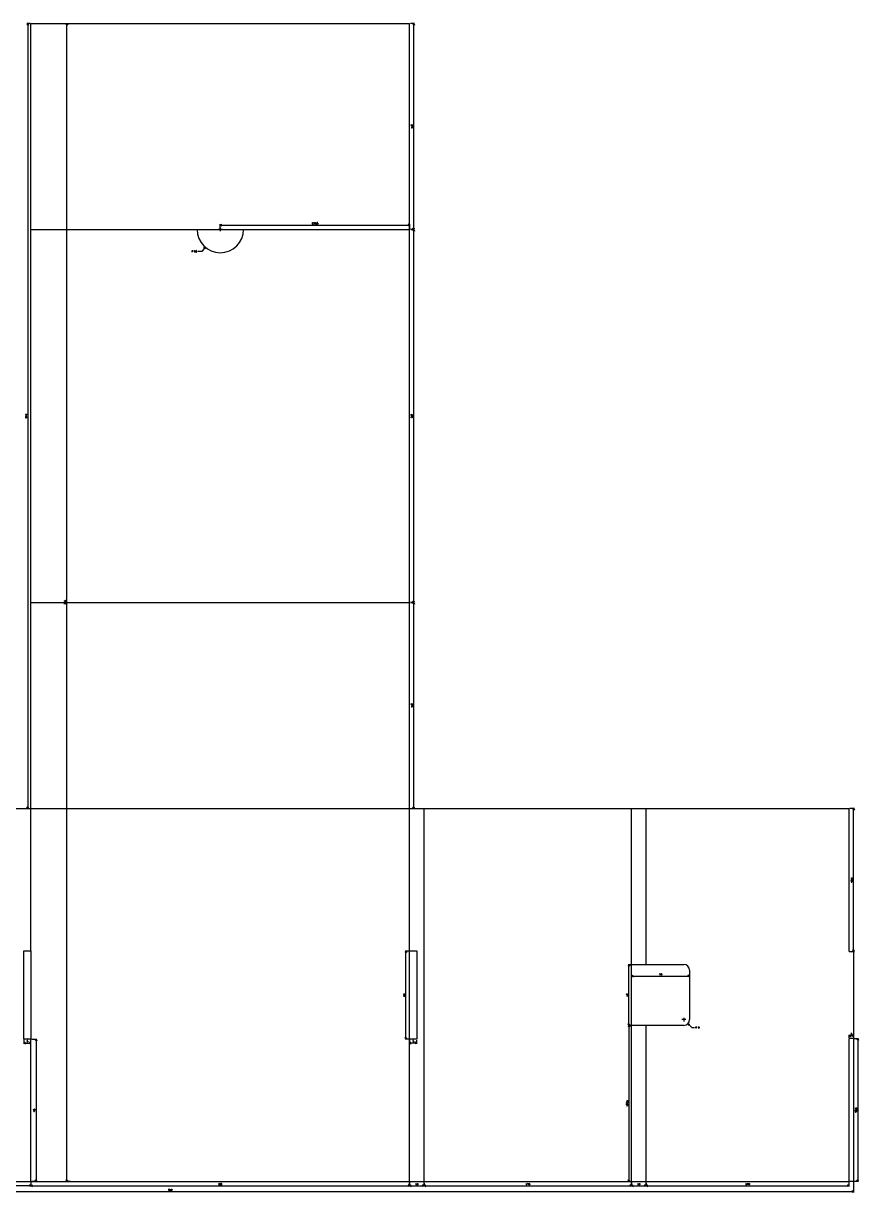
# Model space of a CAD drawing. Header units: millimetres. Extents: x 20 to 972, y -318 to 498.
# Drawn here: x 397 to 972, y -308 to 498 of the extents above; entities that cross this region are included whole.
import ezdxf

# ---------------------------------------------------------------- set-up
doc = ezdxf.new("R2010")
doc.units = ezdxf.units.MM
for name, color, linetype, true_color in [('User.1', 30, 'CONTINUOUS', 0xff9900), ('User.2', 6, 'CONTINUOUS', 0xff00ff), ('User.3', 254, 'CONTINUOUS', 0xb4dbd2)]:
    doc.layers.add(name, color=color, linetype=linetype, true_color=true_color)

msp = doc.modelspace()

# ---------------------------------------------------------------- linework, layer by layer
at = {"layer": 'User.1', "linetype": 'CONTINUOUS'}
for p, q in [((402, 498), (663, 498)), ((402, 356), (402, 498)), ((663, 356), (663, 498)), ((402, 99), (402, 356)), ((663, 99), (663, 356)), ((402, -43), (402, 99)), ((663, -43), (663, 99)), ((357, -43), (402, -43)), ((663, -43), (673, -43)), ((673, -43), (816, -43)), ((816, -43), (826, -43)), ((826, -43), (966, -43)), ((966, -141.5), (966, -43)), ((397, -141), (402, -141)), ((397, -202), (397, -141)), ((402, -141), (402, -202)), ((663, -141), (668, -141)), ((663, -202), (663, -141)), ((668, -141), (668, -202)), ((966, -141.5), (969, -141.5)), ((969, -141.5), (969, -201.5)), ((816, -150.5), (852, -150.5)), ((816, -192.5), (816, -150.5)), ((856, -154.5), (856, -188.5)), ((852, -192.5), (816, -192.5)), ((402, -202), (397, -202)), ((668, -202), (663, -202)), ((966, -300), (966, -201.5)), ((969, -201.5), (966, -201.5)), ((357, -300), (402, -300)), ((402, -300), (663, -300)), ((663, -300), (673, -300)), ((673, -300), (816, -300)), ((816, -300), (826, -300)), ((826, -300), (966, -300))]:
    msp.add_line(p, q, dxfattribs=at)
at = {"layer": 'User.1'}
for centre, radius, start, end in [((532.5, 356), 16, -180, 0), ((852, -154.5), 4, 0, 90), ((852, -188.5), 4, -90, 0)]:
    msp.add_arc(centre, radius, start, end, dxfattribs=at)
at = {"layer": 'User.2', "linetype": 'CONTINUOUS'}
for p, q in [((402, 356), (663, 356)), ((402, 99), (663, 99)), ((402, -43), (663, -43)), ((402, -141), (402, -43)), ((663, -141), (663, -43)), ((673, -300), (673, -43)), ((816, -300), (816, -43)), ((826, -150.5), (826, -43)), ((826, -300), (826, -192.5)), ((402, -300), (402, -202)), ((663, -300), (663, -202))]:
    msp.add_line(p, q, dxfattribs=at)
at = {"layer": 'User.3', "linetype": 'CONTINUOUS'}
for p, q in [((399.8, 498), (399.213579, 496.873496)), ((401.5, 498), (399.21358, 498)), ((399.8, 498), (399.8, -43)), ((399.8, 498), (400.386421, 496.873496)), ((426.8, 498), (426.213579, 496.873496)), ((426.21358, 498), (428.3, 498)), ((426.8, -300), (426.8, 498)), ((426.8, 498), (427.386421, 496.873496)), ((666.38642, 498), (663.5, 498)), ((665.8, 498), (665.213579, 496.873496)), ((665.8, 356), (665.8, 498)), ((665.8, 498), (666.386421, 496.873496)), ((664.104819, 428.047619), (664.152438, 428.142857)), ((664.104819, 427.809524), (664.104819, 428.047619)), ((664.152438, 427.714286), (664.104819, 427.809524)), ((664.152438, 428.142857), (664.200057, 428.190476)), ((664.200057, 427.666667), (664.152438, 427.714286)), ((664.200057, 428.190476), (664.295295, 428.238095)), ((664.295295, 428.238095), (664.390533, 428.238095)), ((664.390533, 428.238095), (664.53339, 428.190476)), ((664.438152, 427.190476), (665.104819, 427.190476)), ((664.53339, 428.190476), (665.104819, 427.619048)), ((664.771485, 426.714286), (664.771485, 427.333333)), ((665.104819, 427.619048), (665.104819, 428.238095)), ((664.0572, 426.952381), (664.771485, 426.714286)), ((665.104819, 426.047619), (664.104819, 426.047619)), ((664.104819, 426.047619), (664.247676, 425.952381)), ((664.247676, 425.952381), (664.342914, 425.857143)), ((664.342914, 425.857143), (664.390533, 425.761905)), ((665.104819, 426.333333), (665.104819, 425.761905)), ((533.77, 356), (531.23, 356)), ((532.5, 359), (533.626504, 359.586421)), ((532.5, 356.5), (532.5, 359.58642)), ((532.5, 359), (663, 359)), ((532.5, 359), (533.626504, 358.413579)), ((532.5, 357.27), (532.5, 354.73)), ((595.892857, 360.457085), (595.797619, 360.409466)), ((596.369047, 359.69518), (595.797619, 359.69518)), ((595.988095, 360.552323), (595.892857, 360.457085)), ((596.083333, 360.69518), (595.988095, 360.552323)), ((596.083333, 359.69518), (596.083333, 360.69518)), ((596.702381, 360.69518), (597.321428, 360.69518)), ((596.75, 359.7428), (596.702381, 359.790419)), ((596.845238, 359.69518), (596.75, 359.7428)), ((597.130952, 359.69518), (596.845238, 359.69518)), ((597.321428, 360.69518), (596.988095, 360.314228)), ((596.988095, 360.314228), (597.130952, 360.314228)), ((597.130952, 360.314228), (597.22619, 360.266609)), ((597.22619, 359.7428), (597.130952, 359.69518)), ((597.22619, 360.266609), (597.273809, 360.21899)), ((597.273809, 359.790419), (597.22619, 359.7428)), ((597.273809, 360.21899), (597.321428, 360.123752)), ((597.321428, 359.885657), (597.273809, 359.790419)), ((597.321428, 360.123752), (597.321428, 359.885657)), ((597.702381, 360.314228), (597.75, 360.504704)), ((597.702381, 360.076133), (597.702381, 360.314228)), ((597.75, 359.885657), (597.702381, 360.076133)), ((597.75, 360.504704), (597.797619, 360.599942)), ((597.797619, 359.790419), (597.75, 359.885657)), ((597.797619, 360.599942), (597.845238, 360.647561)), ((597.845238, 359.7428), (597.797619, 359.790419)), ((597.845238, 360.647561), (597.940476, 360.69518)), ((597.940476, 359.69518), (597.845238, 359.7428)), ((597.940476, 360.69518), (598.035714, 360.69518)), ((598.035714, 359.69518), (597.940476, 359.69518)), ((598.035714, 360.69518), (598.130952, 360.647561)), ((598.130952, 359.7428), (598.035714, 359.69518)), ((598.130952, 360.647561), (598.178571, 360.599942)), ((598.178571, 359.790419), (598.130952, 359.7428)), ((598.178571, 360.599942), (598.22619, 360.504704)), ((598.22619, 359.885657), (598.178571, 359.790419)), ((598.22619, 360.504704), (598.273809, 360.314228)), ((598.273809, 360.076133), (598.22619, 359.885657)), ((598.273809, 360.314228), (598.273809, 360.076133)), ((598.702381, 359.599942), (598.654762, 359.552323)), ((598.75, 359.69518), (598.702381, 359.599942)), ((598.75, 359.7428), (598.75, 359.69518)), ((599.178571, 360.69518), (599.130952, 360.21899)), ((599.130952, 360.21899), (599.178571, 360.266609)), ((599.178571, 359.7428), (599.130952, 359.790419)), ((599.654761, 360.69518), (599.178571, 360.69518)), ((599.178571, 360.266609), (599.273809, 360.314228)), ((599.273809, 359.69518), (599.178571, 359.7428)), ((599.273809, 360.314228), (599.511904, 360.314228)), ((599.511904, 359.69518), (599.273809, 359.69518)), ((599.511904, 360.314228), (599.607142, 360.266609)), ((599.607142, 359.7428), (599.511904, 359.69518)), ((599.607142, 360.266609), (599.654761, 360.21899)), ((599.654761, 359.790419), (599.607142, 359.7428)), ((599.654761, 360.21899), (599.70238, 360.123752)), ((599.70238, 359.885657), (599.654761, 359.790419)), ((599.70238, 360.123752), (599.70238, 359.885657)), ((663, 359), (661.873496, 359.586421)), ((663, 359), (661.873496, 358.413579)), ((663, 359.58642), (663, 356.5)), ((666.38642, 356), (663.5, 356)), ((664.1, 356), (666.38642, 356)), ((665.8, 356), (665.213579, 357.126504)), ((665.8, 356), (665.213579, 354.873496)), ((665.8, 356), (666.386421, 357.126504)), ((665.8, 99), (665.8, 356)), ((665.8, 356), (666.386421, 354.873496)), ((513.004762, 340.449479), (513.004762, 341.449479)), ((513.004762, 341.449479), (513.385714, 341.449479)), ((513.385714, 340.92567), (513.004762, 340.92567)), ((513.57619, 340.449479), (513.242857, 340.92567)), ((513.385714, 341.449479), (513.480952, 341.40186)), ((513.480952, 340.973289), (513.385714, 340.92567)), ((513.480952, 341.40186), (513.528571, 341.354241)), ((513.528571, 341.020908), (513.480952, 340.973289)), ((513.528571, 341.354241), (513.57619, 341.259003)), ((513.57619, 341.116146), (513.528571, 341.020908)), ((513.57619, 341.259003), (513.57619, 341.116146)), ((514.814286, 341.211384), (514.719048, 341.163765)), ((515.290476, 340.449479), (514.719048, 340.449479)), ((514.909524, 341.306622), (514.814286, 341.211384)), ((515.004762, 341.449479), (514.909524, 341.306622)), ((515.004762, 340.449479), (515.004762, 341.449479)), ((515.719048, 341.211384), (515.671429, 341.020908)), ((515.671429, 341.020908), (515.671429, 340.639956)), ((515.719048, 340.973289), (515.671429, 340.878051)), ((515.671429, 340.639956), (515.719048, 340.544718)), ((515.814286, 341.354241), (515.719048, 341.211384)), ((515.766667, 341.020908), (515.719048, 340.973289)), ((515.719048, 340.544718), (515.766667, 340.497099)), ((515.861905, 341.068527), (515.766667, 341.020908)), ((515.766667, 340.497099), (515.861905, 340.449479)), ((515.861905, 341.40186), (515.814286, 341.354241)), ((515.957143, 341.449479), (515.861905, 341.40186)), ((516.052381, 341.068527), (515.861905, 341.068527)), ((515.861905, 340.449479), (516.052381, 340.449479)), ((516.147619, 341.449479), (515.957143, 341.449479)), ((516.147619, 341.020908), (516.052381, 341.068527)), ((516.052381, 340.449479), (516.147619, 340.497099)), ((516.195238, 340.973289), (516.147619, 341.020908)), ((516.147619, 340.497099), (516.195238, 340.544718)), ((516.242857, 340.878051), (516.195238, 340.973289)), ((516.195238, 340.544718), (516.242857, 340.639956)), ((516.242857, 340.639956), (516.242857, 340.878051)), ((519.67391, 340.904299), (517.058334, 340.904299)), ((522.140864, 343.807787), (519.67391, 340.904299)), ((522.140864, 343.807787), (520.964565, 343.329016)), ((522.140864, 343.807787), (521.858353, 342.569608)), ((398.0572, 227.452381), (398.771485, 227.214286)), ((399.104819, 228.452381), (398.104819, 228.452381)), ((398.104819, 228.452381), (398.247676, 228.357143)), ((398.104819, 226.785714), (398.104819, 226.309524)), ((398.104819, 226.309524), (398.581009, 226.261905)), ((398.247676, 228.357143), (398.342914, 228.261905)), ((398.342914, 228.261905), (398.390533, 228.166667)), ((398.438152, 227.690476), (399.104819, 227.690476)), ((398.485771, 226.642857), (398.53339, 226.738095)), ((398.485771, 226.404762), (398.485771, 226.642857)), ((398.53339, 226.309524), (398.485771, 226.404762)), ((398.53339, 226.738095), (398.581009, 226.785714)), ((398.581009, 226.261905), (398.53339, 226.309524)), ((398.581009, 226.785714), (398.676247, 226.833333)), ((398.676247, 226.833333), (398.914342, 226.833333)), ((398.771485, 227.214286), (398.771485, 227.833333)), ((398.914342, 226.833333), (399.00958, 226.785714)), ((399.00958, 226.785714), (399.0572, 226.738095)), ((399.0572, 226.309524), (399.00958, 226.261905)), ((399.0572, 226.738095), (399.104819, 226.642857)), ((399.104819, 226.404762), (399.0572, 226.309524)), ((399.104819, 228.738095), (399.104819, 228.166667)), ((399.104819, 226.642857), (399.104819, 226.404762)), ((664.104819, 228.119048), (664.104819, 228.785714)), ((664.104819, 228.785714), (665.104819, 228.357143)), ((664.104819, 227.738095), (664.104819, 227.261905)), ((664.104819, 227.261905), (664.581009, 227.214286)), ((664.104819, 226.642857), (664.152438, 226.738095)), ((664.104819, 226.404762), (664.104819, 226.642857)), ((664.152438, 226.309524), (664.104819, 226.404762)), ((664.152438, 226.738095), (664.200057, 226.785714)), ((664.200057, 226.261905), (664.152438, 226.309524)), ((664.200057, 226.785714), (664.295295, 226.833333)), ((664.295295, 226.833333), (664.390533, 226.833333)), ((664.390533, 226.833333), (664.53339, 226.785714)), ((664.485771, 227.595238), (664.53339, 227.690476)), ((664.485771, 227.357143), (664.485771, 227.595238)), ((664.53339, 227.261905), (664.485771, 227.357143)), ((664.53339, 227.690476), (664.581009, 227.738095)), ((664.581009, 227.214286), (664.53339, 227.261905)), ((664.53339, 226.785714), (665.104819, 226.214286)), ((664.581009, 227.738095), (664.676247, 227.785714)), ((664.676247, 227.785714), (664.914342, 227.785714)), ((664.914342, 227.785714), (665.00958, 227.738095)), ((665.00958, 227.738095), (665.0572, 227.690476)), ((665.0572, 227.261905), (665.00958, 227.214286)), ((665.0572, 227.690476), (665.104819, 227.595238)), ((665.104819, 227.357143), (665.0572, 227.261905)), ((665.104819, 227.595238), (665.104819, 227.357143)), ((665.104819, 226.214286), (665.104819, 226.833333)), ((425.104819, 100.047619), (425.152438, 100.142857)), ((425.104819, 99.857143), (425.104819, 100.047619)), ((425.152438, 99.761905), (425.104819, 99.857143)), ((425.152438, 99.190476), (425.104819, 99.095238)), ((425.104819, 99.095238), (425.104819, 98.904762)), ((425.104819, 98.904762), (425.152438, 98.809524)), ((425.104819, 97.714286), (425.104819, 98.380952)), ((425.104819, 98.380952), (426.104819, 97.952381)), ((425.152438, 100.142857), (425.200057, 100.190476)), ((425.200057, 99.714286), (425.152438, 99.761905)), ((425.200057, 99.238095), (425.152438, 99.190476)), ((425.152438, 98.809524), (425.200057, 98.761905)), ((425.200057, 100.190476), (425.295295, 100.238095)), ((425.295295, 99.666667), (425.200057, 99.714286)), ((425.295295, 99.285714), (425.200057, 99.238095)), ((425.200057, 98.761905), (425.295295, 98.714286)), ((425.295295, 100.238095), (425.342914, 100.238095)), ((425.342914, 99.666667), (425.295295, 99.666667)), ((425.676247, 99.285714), (425.295295, 99.285714)), ((425.295295, 98.714286), (425.53339, 98.714286)), ((425.342914, 100.238095), (425.438152, 100.190476)), ((425.438152, 99.714286), (425.342914, 99.666667)), ((425.438152, 100.190476), (425.485771, 100.142857)), ((425.485771, 99.761905), (425.438152, 99.714286)), ((425.485771, 100.142857), (425.53339, 100.047619)), ((425.53339, 99.857143), (425.485771, 99.761905)), ((425.581009, 100.142857), (425.53339, 100.047619)), ((425.53339, 100.047619), (425.53339, 99.857143)), ((425.53339, 99.857143), (425.581009, 99.761905)), ((425.628628, 99.238095), (425.53339, 99.285714)), ((425.53339, 98.714286), (425.628628, 98.761905)), ((425.628628, 100.190476), (425.581009, 100.142857)), ((425.581009, 99.761905), (425.628628, 99.714286)), ((425.723866, 100.238095), (425.628628, 100.190476)), ((425.628628, 99.714286), (425.723866, 99.666667)), ((425.676247, 99.190476), (425.628628, 99.238095)), ((425.628628, 98.761905), (425.676247, 98.809524)), ((425.866723, 99.238095), (425.676247, 99.285714)), ((425.723866, 99.095238), (425.676247, 99.190476)), ((425.676247, 98.809524), (425.723866, 98.904762)), ((425.914342, 100.238095), (425.723866, 100.238095)), ((425.723866, 99.666667), (425.914342, 99.666667)), ((425.723866, 98.904762), (425.723866, 99.095238)), ((426.00958, 99.142857), (425.866723, 99.238095)), ((426.00958, 100.190476), (425.914342, 100.238095)), ((425.914342, 99.666667), (426.00958, 99.714286)), ((426.0572, 100.142857), (426.00958, 100.190476)), ((426.00958, 99.714286), (426.0572, 99.761905)), ((426.0572, 99.095238), (426.00958, 99.142857)), ((426.104819, 100.047619), (426.0572, 100.142857)), ((426.0572, 99.761905), (426.104819, 99.857143)), ((426.104819, 99), (426.0572, 99.095238)), ((426.104819, 99.857143), (426.104819, 100.047619)), ((426.104819, 98.809524), (426.104819, 99)), ((663.6, 99), (666.38642, 99)), ((666.38642, 99), (663.6, 99)), ((665.8, 99), (665.213579, 100.126504)), ((665.8, 99), (665.213579, 97.873496)), ((665.8, 99), (666.386421, 100.126504)), ((665.8, -43), (665.8, 99)), ((665.8, 99), (666.386421, 97.873496)), ((664.0572, 27.952381), (664.771485, 27.714286)), ((664.104819, 29.047619), (664.152438, 29.142857)), ((664.104819, 28.809524), (664.104819, 29.047619)), ((664.152438, 28.714286), (664.104819, 28.809524)), ((665.104819, 27.047619), (664.104819, 27.047619)), ((664.104819, 27.047619), (664.247676, 26.952381)), ((664.152438, 29.142857), (664.200057, 29.190476)), ((664.200057, 28.666667), (664.152438, 28.714286)), ((664.200057, 29.190476), (664.295295, 29.238095)), ((664.247676, 26.952381), (664.342914, 26.857143)), ((664.295295, 29.238095), (664.390533, 29.238095)), ((664.342914, 26.857143), (664.390533, 26.761905)), ((664.390533, 29.238095), (664.53339, 29.190476)), ((664.438152, 28.190476), (665.104819, 28.190476)), ((664.53339, 29.190476), (665.104819, 28.619048)), ((664.771485, 27.714286), (664.771485, 28.333333)), ((665.104819, 28.619048), (665.104819, 29.238095)), ((665.104819, 27.333333), (665.104819, 26.761905)), ((399.8, -43), (399.213579, -41.873496)), ((399.21358, -43), (401.3, -43)), ((399.8, -43), (400.386421, -41.873496)), ((663.5, -43), (666.38642, -43)), ((665.8, -43), (665.213579, -41.873496)), ((665.8, -43), (666.386421, -41.873496)), ((969.58642, -43), (966.4, -43)), ((969, -43), (968.413579, -44.126504)), ((969, -141.5), (969, -43)), ((969, -43), (969.586421, -44.126504)), ((967.304819, -90.821428), (967.304819, -91.297618)), ((967.304819, -91.297618), (967.781009, -91.345237)), ((967.304819, -92.392856), (967.352438, -92.297618)), ((967.304819, -92.583332), (967.304819, -92.392856)), ((967.352438, -92.67857), (967.304819, -92.583332)), ((967.352438, -93.249999), (967.304819, -93.345237)), ((967.304819, -93.345237), (967.304819, -93.535713)), ((967.304819, -93.535713), (967.352438, -93.630951)), ((967.352438, -92.297618), (967.400057, -92.249999)), ((967.400057, -92.726189), (967.352438, -92.67857)), ((967.400057, -93.20238), (967.352438, -93.249999)), ((967.352438, -93.630951), (967.400057, -93.67857)), ((967.400057, -92.249999), (967.495295, -92.20238)), ((967.495295, -92.773808), (967.400057, -92.726189)), ((967.495295, -93.154761), (967.400057, -93.20238)), ((967.400057, -93.67857), (967.495295, -93.726189)), ((967.495295, -92.20238), (967.542914, -92.20238)), ((967.542914, -92.773808), (967.495295, -92.773808)), ((967.876247, -93.154761), (967.495295, -93.154761)), ((967.495295, -93.726189), (967.73339, -93.726189)), ((967.542914, -92.20238), (967.638152, -92.249999)), ((967.638152, -92.726189), (967.542914, -92.773808)), ((967.638152, -92.249999), (967.685771, -92.297618)), ((967.685771, -92.67857), (967.638152, -92.726189)), ((967.685771, -90.964285), (967.73339, -90.869047)), ((967.685771, -91.20238), (967.685771, -90.964285)), ((967.73339, -91.297618), (967.685771, -91.20238)), ((967.685771, -92.297618), (967.73339, -92.392856)), ((967.73339, -92.583332), (967.685771, -92.67857)), ((967.73339, -90.869047), (967.781009, -90.821428)), ((967.781009, -91.345237), (967.73339, -91.297618)), ((967.781009, -92.297618), (967.73339, -92.392856)), ((967.73339, -92.392856), (967.73339, -92.583332)), ((967.73339, -92.583332), (967.781009, -92.67857)), ((967.828628, -93.20238), (967.73339, -93.154761)), ((967.73339, -93.726189), (967.828628, -93.67857)), ((967.781009, -90.821428), (967.876247, -90.773809)), ((967.828628, -92.249999), (967.781009, -92.297618)), ((967.781009, -92.67857), (967.828628, -92.726189)), ((967.923866, -92.20238), (967.828628, -92.249999)), ((967.828628, -92.726189), (967.923866, -92.773808)), ((967.876247, -93.249999), (967.828628, -93.20238)), ((967.828628, -93.67857), (967.876247, -93.630951)), ((967.876247, -90.773809), (968.114342, -90.773809)), ((968.066723, -93.20238), (967.876247, -93.154761)), ((967.923866, -93.345237), (967.876247, -93.249999)), ((967.876247, -93.630951), (967.923866, -93.535713)), ((968.114342, -92.20238), (967.923866, -92.20238)), ((967.923866, -92.773808), (968.114342, -92.773808)), ((967.923866, -93.535713), (967.923866, -93.345237)), ((968.20958, -93.297618), (968.066723, -93.20238)), ((968.114342, -90.773809), (968.20958, -90.821428)), ((968.20958, -92.249999), (968.114342, -92.20238)), ((968.114342, -92.773808), (968.20958, -92.726189)), ((968.20958, -90.821428), (968.2572, -90.869047)), ((968.2572, -91.297618), (968.20958, -91.345237)), ((968.2572, -92.297618), (968.20958, -92.249999)), ((968.20958, -92.726189), (968.2572, -92.67857)), ((968.2572, -93.345237), (968.20958, -93.297618)), ((968.2572, -90.869047), (968.304819, -90.964285)), ((968.304819, -91.20238), (968.2572, -91.297618)), ((968.2572, -91.726189), (968.304819, -91.726189)), ((968.304819, -92.392856), (968.2572, -92.297618)), ((968.2572, -92.67857), (968.304819, -92.583332)), ((968.304819, -93.440475), (968.2572, -93.345237)), ((968.304819, -90.964285), (968.304819, -91.20238)), ((968.304819, -91.726189), (968.400057, -91.773808)), ((968.304819, -92.583332), (968.304819, -92.392856)), ((968.304819, -93.630951), (968.304819, -93.440475)), ((968.400057, -91.773808), (968.447676, -91.821427)), ((660.4, -141), (659.813579, -142.126504)), ((659.81358, -141), (662.5, -141)), ((660.4, -202), (660.4, -141)), ((660.4, -141), (660.986421, -142.126504)), ((966.5, -141.5), (969.58642, -141.5)), ((969, -141.5), (968.413579, -140.373496)), ((969, -141.5), (969.586421, -140.373496)), ((814.2, -150.5), (813.613579, -151.626504)), ((813.61358, -150.5), (815.4, -150.5)), ((814.2, -192.5), (814.2, -150.5)), ((814.2, -150.5), (814.786421, -151.626504)), ((816, -158.5), (817.126504, -157.913579)), ((816, -159.2), (816, -157.91358)), ((816, -158.5), (856, -158.5)), ((816, -158.5), (817.126504, -159.086421)), ((835.47619, -156.7572), (835.238095, -157.471485)), ((835.238095, -157.471485), (835.857142, -157.471485)), ((835.714285, -157.138152), (835.714285, -157.804819)), ((836.190476, -157.185771), (836.238095, -156.995295)), ((836.190476, -157.423866), (836.190476, -157.185771)), ((836.238095, -157.614342), (836.190476, -157.423866)), ((836.238095, -156.995295), (836.285714, -156.900057)), ((836.285714, -157.70958), (836.238095, -157.614342)), ((836.285714, -156.900057), (836.333333, -156.852438)), ((836.333333, -157.7572), (836.285714, -157.70958)), ((836.333333, -156.852438), (836.428571, -156.804819)), ((836.428571, -157.804819), (836.333333, -157.7572)), ((836.428571, -156.804819), (836.523809, -156.804819)), ((836.523809, -157.804819), (836.428571, -157.804819)), ((836.523809, -156.804819), (836.619047, -156.852438)), ((836.619047, -157.7572), (836.523809, -157.804819)), ((836.619047, -156.852438), (836.666666, -156.900057)), ((836.666666, -157.70958), (836.619047, -157.7572)), ((836.666666, -156.900057), (836.714285, -156.995295)), ((836.714285, -157.614342), (836.666666, -157.70958)), ((836.714285, -156.995295), (836.761904, -157.185771)), ((836.761904, -157.423866), (836.714285, -157.614342)), ((836.761904, -157.185771), (836.761904, -157.423866)), ((856, -158.5), (854.873496, -157.913579)), ((856, -158.5), (854.873496, -159.086421)), ((856, -157.91358), (856, -159.1)), ((659.704819, -171.023809), (658.704819, -171.023809)), ((658.704819, -171.023809), (658.847676, -171.119047)), ((658.704819, -171.785714), (658.704819, -171.97619)), ((658.704819, -171.97619), (658.752438, -172.071428)), ((658.752438, -172.071428), (658.800057, -172.119047)), ((658.800057, -172.119047), (658.942914, -172.214285)), ((658.847676, -171.119047), (658.942914, -171.214285)), ((658.942914, -171.214285), (658.990533, -171.309523)), ((658.942914, -172.214285), (659.13339, -172.261904)), ((659.13339, -171.785714), (659.085771, -171.880952)), ((659.085771, -171.880952), (659.085771, -172.071428)), ((659.085771, -172.071428), (659.13339, -172.166666)), ((659.181009, -171.738095), (659.13339, -171.785714)), ((659.13339, -172.166666), (659.181009, -172.214285)), ((659.13339, -172.261904), (659.514342, -172.261904)), ((659.276247, -171.690476), (659.181009, -171.738095)), ((659.181009, -172.214285), (659.276247, -172.261904)), ((659.514342, -171.690476), (659.276247, -171.690476)), ((659.60958, -171.738095), (659.514342, -171.690476)), ((659.514342, -172.261904), (659.60958, -172.214285)), ((659.6572, -171.785714), (659.60958, -171.738095)), ((659.60958, -172.214285), (659.6572, -172.166666)), ((659.704819, -171.880952), (659.6572, -171.785714)), ((659.6572, -172.166666), (659.704819, -172.071428)), ((659.704819, -170.738095), (659.704819, -171.309523)), ((659.704819, -172.071428), (659.704819, -171.880952)), ((812.4572, -172.023809), (813.171485, -172.261904)), ((812.504819, -170.928571), (812.552438, -170.833333)), ((812.504819, -171.166666), (812.504819, -170.928571)), ((812.552438, -171.261904), (812.504819, -171.166666)), ((812.552438, -170.833333), (812.600057, -170.785714)), ((812.600057, -171.309523), (812.552438, -171.261904)), ((812.600057, -170.785714), (812.695295, -170.738095)), ((812.695295, -170.738095), (812.790533, -170.738095)), ((812.790533, -170.738095), (812.93339, -170.785714)), ((812.838152, -171.785714), (813.504819, -171.785714)), ((812.93339, -170.785714), (813.504819, -171.357142)), ((813.171485, -172.261904), (813.171485, -171.642857)), ((813.504819, -171.357142), (813.504819, -170.738095)), ((814.2, -192.5), (813.613579, -191.373496)), ((814.2, -192.5), (813.613579, -193.626504)), ((815.5, -192.5), (813.61358, -192.5)), ((815, -192.5), (813.61358, -192.5)), ((814.2, -192.5), (814.786421, -191.373496)), ((814.2, -192.5), (814.2, -300)), ((814.2, -192.5), (814.786421, -193.626504)), ((853.27, -188.5), (850.73, -188.5)), ((852, -187.23), (852, -189.77)), ((854.877025, -191.277025), (857.618322, -193.923039)), ((854.877025, -191.277025), (856.09481, -191.637443)), ((854.877025, -191.277025), (855.280281, -192.481303)), ((862.233333, -193.330239), (861.995238, -194.044524)), ((660.4, -202), (659.813579, -200.873496)), ((660.4, -202), (660.986421, -200.873496)), ((857.618322, -193.923039), (859.417857, -193.923039)), ((860.280952, -194.377858), (860.280952, -193.377858)), ((860.280952, -193.377858), (860.661904, -193.377858)), ((860.661904, -193.901667), (860.280952, -193.901667)), ((860.85238, -194.377858), (860.519047, -193.901667)), ((860.661904, -193.377858), (860.757142, -193.425477)), ((860.757142, -193.854048), (860.661904, -193.901667)), ((860.757142, -193.425477), (860.804761, -193.473096)), ((860.804761, -193.806429), (860.757142, -193.854048)), ((860.804761, -193.473096), (860.85238, -193.568334)), ((860.85238, -193.711191), (860.804761, -193.806429)), ((860.85238, -193.568334), (860.85238, -193.711191)), ((861.995238, -194.044524), (862.614285, -194.044524)), ((862.471428, -193.711191), (862.471428, -194.377858)), ((966, -199.5), (967.126504, -198.913579)), ((966, -201), (966, -198.91358)), ((966, -199.5), (969, -199.5)), ((966, -199.5), (967.126504, -200.086421)), ((967.166667, -197.804819), (967.785714, -197.804819)), ((967.214286, -198.7572), (967.166667, -198.70958)), ((967.309524, -198.804819), (967.214286, -198.7572)), ((967.595238, -198.804819), (967.309524, -198.804819)), ((967.785714, -197.804819), (967.452381, -198.185771)), ((967.452381, -198.185771), (967.595238, -198.185771)), ((967.595238, -198.185771), (967.690476, -198.23339)), ((967.690476, -198.7572), (967.595238, -198.804819)), ((967.690476, -198.23339), (967.738095, -198.281009)), ((967.738095, -198.70958), (967.690476, -198.7572)), ((967.738095, -198.281009), (967.785714, -198.376247)), ((967.785714, -198.614342), (967.738095, -198.70958)), ((967.785714, -198.376247), (967.785714, -198.614342)), ((969, -199.5), (967.873496, -198.913579)), ((969, -199.5), (967.873496, -200.086421)), ((969, -198.91358), (969, -201)), ((397, -202.5), (397, -205.18642)), ((397, -204.6), (398.126504, -204.013579)), ((397, -204.6), (402, -204.6)), ((397, -204.6), (398.126504, -205.186421)), ((399.261905, -202.904819), (399.214286, -203.381009)), ((399.214286, -203.381009), (399.261905, -203.33339)), ((399.261905, -203.8572), (399.214286, -203.80958)), ((399.738095, -202.904819), (399.261905, -202.904819)), ((399.261905, -203.33339), (399.357143, -203.285771)), ((399.357143, -203.904819), (399.261905, -203.8572)), ((399.357143, -203.285771), (399.595238, -203.285771)), ((399.595238, -203.904819), (399.357143, -203.904819)), ((399.595238, -203.285771), (399.690476, -203.33339)), ((399.690476, -203.8572), (399.595238, -203.904819)), ((399.690476, -203.33339), (399.738095, -203.381009)), ((399.738095, -203.80958), (399.690476, -203.8572)), ((399.738095, -203.381009), (399.785714, -203.476247)), ((399.785714, -203.714342), (399.738095, -203.80958)), ((399.785714, -203.476247), (399.785714, -203.714342)), ((402, -204.6), (400.873496, -204.013579)), ((402, -204.6), (400.873496, -205.186421)), ((402, -205.18642), (402, -202.7)), ((402.5, -202), (406.08642, -202)), ((405.5, -202), (404.913579, -203.126504)), ((405.5, -202), (405.5, -300)), ((405.5, -202), (406.086421, -203.126504)), ((662.5, -202), (659.81358, -202)), ((663, -202.5), (663, -205.08642)), ((663, -204.5), (664.126504, -203.913579)), ((663, -204.5), (668, -204.5)), ((663, -204.5), (664.126504, -205.086421)), ((665.261905, -202.804819), (665.214286, -203.281009)), ((665.214286, -203.281009), (665.261905, -203.23339)), ((665.261905, -203.7572), (665.214286, -203.70958)), ((665.738095, -202.804819), (665.261905, -202.804819)), ((665.261905, -203.23339), (665.357143, -203.185771)), ((665.357143, -203.804819), (665.261905, -203.7572)), ((665.357143, -203.185771), (665.595238, -203.185771)), ((665.595238, -203.804819), (665.357143, -203.804819)), ((665.595238, -203.185771), (665.690476, -203.23339)), ((665.690476, -203.7572), (665.595238, -203.804819)), ((665.690476, -203.23339), (665.738095, -203.281009)), ((665.738095, -203.70958), (665.690476, -203.7572)), ((665.738095, -203.281009), (665.785714, -203.376247)), ((665.785714, -203.614342), (665.738095, -203.70958)), ((665.785714, -203.376247), (665.785714, -203.614342)), ((668, -204.5), (666.873496, -203.913579)), ((668, -204.5), (666.873496, -205.086421)), ((668, -205.08642), (668, -202.6)), ((969, -202), (969, -307.68642)), ((969.5, -201.5), (972.48642, -201.5)), ((971.9, -201.5), (971.313579, -202.626504)), ((971.9, -201.5), (971.9, -300)), ((971.9, -201.5), (972.486421, -202.626504)), ((812.504819, -244.345238), (812.504819, -244.821428)), ((812.504819, -244.821428), (812.981009, -244.869047)), ((812.504819, -246.345237), (812.504819, -245.678571)), ((812.504819, -245.678571), (813.504819, -246.107142)), ((812.504819, -246.916666), (812.552438, -246.821428)), ((812.504819, -247.011904), (812.504819, -246.916666)), ((812.552438, -247.107142), (812.504819, -247.011904)), ((813.504819, -247.916666), (812.504819, -247.916666)), ((812.504819, -247.916666), (812.647676, -248.011904)), ((812.552438, -246.821428), (812.600057, -246.773809)), ((812.600057, -247.154761), (812.552438, -247.107142)), ((812.600057, -246.773809), (812.695295, -246.72619)), ((812.695295, -247.20238), (812.600057, -247.154761)), ((812.647676, -248.011904), (812.742914, -248.107142)), ((812.695295, -246.72619), (812.885771, -246.678571)), ((812.885771, -247.249999), (812.695295, -247.20238)), ((812.742914, -248.107142), (812.790533, -248.20238)), ((812.885771, -244.488095), (812.93339, -244.392857)), ((812.885771, -244.72619), (812.885771, -244.488095)), ((812.93339, -244.821428), (812.885771, -244.72619)), ((812.885771, -246.678571), (813.123866, -246.678571)), ((813.123866, -247.249999), (812.885771, -247.249999)), ((812.93339, -244.392857), (812.981009, -244.345238)), ((812.981009, -244.869047), (812.93339, -244.821428)), ((812.981009, -244.345238), (813.076247, -244.297619)), ((813.076247, -244.297619), (813.314342, -244.297619)), ((813.123866, -246.678571), (813.314342, -246.72619)), ((813.314342, -247.20238), (813.123866, -247.249999)), ((813.314342, -244.297619), (813.40958, -244.345238)), ((813.314342, -246.72619), (813.40958, -246.773809)), ((813.40958, -247.154761), (813.314342, -247.20238)), ((813.40958, -244.345238), (813.4572, -244.392857)), ((813.4572, -244.821428), (813.40958, -244.869047)), ((813.40958, -246.773809), (813.4572, -246.821428)), ((813.4572, -247.107142), (813.40958, -247.154761)), ((813.4572, -244.392857), (813.504819, -244.488095)), ((813.504819, -244.72619), (813.4572, -244.821428)), ((813.4572, -245.249999), (813.504819, -245.249999)), ((813.4572, -246.821428), (813.504819, -246.916666)), ((813.504819, -247.011904), (813.4572, -247.107142)), ((813.504819, -244.488095), (813.504819, -244.72619)), ((813.504819, -245.249999), (813.600057, -245.297618)), ((813.504819, -246.916666), (813.504819, -247.011904)), ((813.504819, -247.630952), (813.504819, -248.20238)), ((813.600057, -245.297618), (813.647676, -245.345237)), ((970.204819, -249.321428), (970.204819, -249.797618)), ((970.585771, -249.464285), (970.63339, -249.369047)), ((970.585771, -249.70238), (970.585771, -249.464285)), ((970.63339, -249.797618), (970.585771, -249.70238)), ((970.63339, -249.369047), (970.681009, -249.321428)), ((970.681009, -249.321428), (970.776247, -249.273809)), ((970.776247, -249.273809), (971.014342, -249.273809)), ((971.014342, -249.273809), (971.10958, -249.321428)), ((971.10958, -249.321428), (971.1572, -249.369047)), ((971.1572, -249.369047), (971.204819, -249.464285)), ((971.204819, -249.70238), (971.1572, -249.797618)), ((971.204819, -249.464285), (971.204819, -249.70238)), ((403.804819, -250.428571), (403.852438, -250.333333)), ((403.804819, -250.619047), (403.804819, -250.428571)), ((403.852438, -250.714285), (403.804819, -250.619047)), ((403.852438, -251.285714), (403.804819, -251.380952)), ((403.804819, -251.380952), (403.804819, -251.571428)), ((403.804819, -251.571428), (403.852438, -251.666666)), ((403.852438, -250.333333), (403.900057, -250.285714)), ((403.900057, -250.761904), (403.852438, -250.714285)), ((403.900057, -251.238095), (403.852438, -251.285714)), ((403.852438, -251.666666), (403.900057, -251.714285)), ((403.900057, -250.285714), (403.995295, -250.238095)), ((403.995295, -250.809523), (403.900057, -250.761904)), ((403.995295, -251.190476), (403.900057, -251.238095)), ((403.900057, -251.714285), (403.995295, -251.761904)), ((403.995295, -250.238095), (404.042914, -250.238095)), ((404.042914, -250.809523), (403.995295, -250.809523)), ((404.376247, -251.190476), (403.995295, -251.190476)), ((403.995295, -251.761904), (404.23339, -251.761904)), ((404.042914, -250.238095), (404.138152, -250.285714)), ((404.138152, -250.761904), (404.042914, -250.809523)), ((404.138152, -250.285714), (404.185771, -250.333333)), ((404.185771, -250.714285), (404.138152, -250.761904)), ((404.185771, -250.333333), (404.23339, -250.428571)), ((404.23339, -250.619047), (404.185771, -250.714285)), ((404.281009, -250.333333), (404.23339, -250.428571)), ((404.23339, -250.428571), (404.23339, -250.619047)), ((404.23339, -250.619047), (404.281009, -250.714285)), ((404.328628, -251.238095), (404.23339, -251.190476)), ((404.23339, -251.761904), (404.328628, -251.714285)), ((404.328628, -250.285714), (404.281009, -250.333333)), ((404.281009, -250.714285), (404.328628, -250.761904)), ((404.423866, -250.238095), (404.328628, -250.285714)), ((404.328628, -250.761904), (404.423866, -250.809523)), ((404.376247, -251.285714), (404.328628, -251.238095)), ((404.328628, -251.714285), (404.376247, -251.666666)), ((404.566723, -251.238095), (404.376247, -251.190476)), ((404.423866, -251.380952), (404.376247, -251.285714)), ((404.376247, -251.666666), (404.423866, -251.571428)), ((404.614342, -250.238095), (404.423866, -250.238095)), ((404.423866, -250.809523), (404.614342, -250.809523)), ((404.423866, -251.571428), (404.423866, -251.380952)), ((404.70958, -251.333333), (404.566723, -251.238095)), ((404.70958, -250.285714), (404.614342, -250.238095)), ((404.614342, -250.809523), (404.70958, -250.761904)), ((404.7572, -250.333333), (404.70958, -250.285714)), ((404.70958, -250.761904), (404.7572, -250.714285)), ((404.7572, -251.380952), (404.70958, -251.333333)), ((404.804819, -250.428571), (404.7572, -250.333333)), ((404.7572, -250.714285), (404.804819, -250.619047)), ((404.804819, -251.47619), (404.7572, -251.380952)), ((404.804819, -250.619047), (404.804819, -250.428571)), ((404.804819, -251.666666), (404.804819, -251.47619)), ((970.204819, -249.797618), (970.681009, -249.845237)), ((970.204819, -250.892856), (970.252438, -250.797618)), ((970.204819, -251.083332), (970.204819, -250.892856)), ((970.252438, -251.17857), (970.204819, -251.083332)), ((970.252438, -251.749999), (970.204819, -251.845237)), ((970.204819, -251.845237), (970.204819, -252.035713)), ((970.204819, -252.035713), (970.252438, -252.130951)), ((970.252438, -250.797618), (970.300057, -250.749999)), ((970.300057, -251.226189), (970.252438, -251.17857)), ((970.300057, -251.70238), (970.252438, -251.749999)), ((970.252438, -252.130951), (970.300057, -252.17857)), ((970.300057, -250.749999), (970.395295, -250.70238)), ((970.395295, -251.273808), (970.300057, -251.226189)), ((970.395295, -251.654761), (970.300057, -251.70238)), ((970.300057, -252.17857), (970.395295, -252.226189)), ((970.395295, -250.70238), (970.442914, -250.70238)), ((970.442914, -251.273808), (970.395295, -251.273808)), ((970.776247, -251.654761), (970.395295, -251.654761)), ((970.395295, -252.226189), (970.63339, -252.226189)), ((970.442914, -250.70238), (970.538152, -250.749999)), ((970.538152, -251.226189), (970.442914, -251.273808)), ((970.538152, -250.749999), (970.585771, -250.797618)), ((970.585771, -251.17857), (970.538152, -251.226189)), ((970.585771, -250.797618), (970.63339, -250.892856)), ((970.63339, -251.083332), (970.585771, -251.17857)), ((970.681009, -249.845237), (970.63339, -249.797618)), ((970.681009, -250.797618), (970.63339, -250.892856)), ((970.63339, -250.892856), (970.63339, -251.083332)), ((970.63339, -251.083332), (970.681009, -251.17857)), ((970.728628, -251.70238), (970.63339, -251.654761)), ((970.63339, -252.226189), (970.728628, -252.17857)), ((970.728628, -250.749999), (970.681009, -250.797618)), ((970.681009, -251.17857), (970.728628, -251.226189)), ((970.823866, -250.70238), (970.728628, -250.749999)), ((970.728628, -251.226189), (970.823866, -251.273808)), ((970.776247, -251.749999), (970.728628, -251.70238)), ((970.728628, -252.17857), (970.776247, -252.130951)), ((970.966723, -251.70238), (970.776247, -251.654761)), ((970.823866, -251.845237), (970.776247, -251.749999)), ((970.776247, -252.130951), (970.823866, -252.035713)), ((971.014342, -250.70238), (970.823866, -250.70238)), ((970.823866, -251.273808), (971.014342, -251.273808)), ((970.823866, -252.035713), (970.823866, -251.845237)), ((971.10958, -251.797618), (970.966723, -251.70238)), ((971.10958, -250.749999), (971.014342, -250.70238)), ((971.014342, -251.273808), (971.10958, -251.226189)), ((971.1572, -249.797618), (971.10958, -249.845237)), ((971.1572, -250.797618), (971.10958, -250.749999)), ((971.10958, -251.226189), (971.1572, -251.17857)), ((971.1572, -251.845237), (971.10958, -251.797618)), ((971.1572, -250.226189), (971.204819, -250.226189)), ((971.204819, -250.892856), (971.1572, -250.797618)), ((971.1572, -251.17857), (971.204819, -251.083332)), ((971.204819, -251.940475), (971.1572, -251.845237)), ((971.204819, -250.226189), (971.300057, -250.273808)), ((971.204819, -251.083332), (971.204819, -250.892856)), ((971.204819, -252.130951), (971.204819, -251.940475)), ((971.300057, -250.273808), (971.347676, -250.321427)), ((402, -303), (357, -303)), ((402, -303), (400.873496, -302.413579)), ((402, -303), (400.873496, -303.586421)), ((402, -300.5), (402, -303.58642)), ((402, -303), (403.126504, -302.413579)), ((402, -303), (663, -303)), ((402, -303), (403.126504, -303.586421)), ((406.08642, -300), (402.5, -300)), ((405.5, -300), (404.913579, -298.873496)), ((405.5, -300), (406.086421, -298.873496)), ((426.8, -300), (426.213579, -298.873496)), ((429.3, -300), (426.21358, -300)), ((426.8, -300), (427.386421, -298.873496)), ((496.809524, -305.500057), (496.761905, -305.595295)), ((496.761905, -305.595295), (496.761905, -305.83339)), ((496.761905, -305.83339), (496.809524, -305.928628)), ((496.857143, -305.452438), (496.809524, -305.500057)), ((496.809524, -305.928628), (496.857143, -305.976247)), ((496.952381, -305.404819), (496.857143, -305.452438)), ((496.857143, -305.976247), (496.952381, -306.023866)), ((497.142857, -305.404819), (496.952381, -305.404819)), ((496.952381, -306.023866), (497.142857, -306.023866)), ((497.238095, -305.452438), (497.142857, -305.404819)), ((497.142857, -306.023866), (497.238095, -305.976247)), ((497.285714, -305.500057), (497.238095, -305.452438)), ((497.238095, -305.976247), (497.285714, -305.928628)), ((497.333333, -305.595295), (497.285714, -305.500057)), ((497.285714, -305.928628), (497.333333, -305.83339)), ((497.285714, -306.166723), (497.333333, -305.976247)), ((497.333333, -305.976247), (497.333333, -305.595295)), ((497.952381, -305.3572), (497.714286, -306.071485)), ((497.714286, -306.071485), (498.333333, -306.071485)), ((498.190476, -305.738152), (498.190476, -306.404819)), ((499.190476, -305.83339), (498.619048, -306.404819)), ((498.666667, -305.500057), (498.714286, -305.452438)), ((498.714286, -305.452438), (498.809524, -305.404819)), ((498.809524, -305.404819), (499.047619, -305.404819)), ((499.047619, -305.404819), (499.142857, -305.452438)), ((499.142857, -305.452438), (499.190476, -305.500057)), ((499.190476, -305.500057), (499.238095, -305.595295)), ((499.238095, -305.690533), (499.190476, -305.83339)), ((499.238095, -305.595295), (499.238095, -305.690533)), ((531.785714, -301.73339), (531.214286, -302.304819)), ((531.214286, -302.304819), (531.833333, -302.304819)), ((531.261905, -301.400057), (531.309524, -301.352438)), ((531.309524, -301.352438), (531.404762, -301.304819)), ((531.404762, -301.304819), (531.642857, -301.304819)), ((531.642857, -301.304819), (531.738095, -301.352438)), ((531.738095, -301.352438), (531.785714, -301.400057)), ((531.785714, -301.400057), (531.833333, -301.495295)), ((531.833333, -301.590533), (531.785714, -301.73339)), ((531.833333, -301.495295), (531.833333, -301.590533)), ((532.261905, -301.542914), (532.214286, -301.73339)), ((532.214286, -301.73339), (532.214286, -302.114342)), ((532.261905, -301.781009), (532.214286, -301.876247)), ((532.214286, -302.114342), (532.261905, -302.20958)), ((532.357143, -301.400057), (532.261905, -301.542914)), ((532.309524, -301.73339), (532.261905, -301.781009)), ((532.261905, -302.20958), (532.309524, -302.2572)), ((532.404762, -301.685771), (532.309524, -301.73339)), ((532.309524, -302.2572), (532.404762, -302.304819)), ((532.404762, -301.352438), (532.357143, -301.400057)), ((532.5, -301.304819), (532.404762, -301.352438)), ((532.595238, -301.685771), (532.404762, -301.685771)), ((532.404762, -302.304819), (532.595238, -302.304819)), ((532.690476, -301.304819), (532.5, -301.304819)), ((532.690476, -301.73339), (532.595238, -301.685771)), ((532.595238, -302.304819), (532.690476, -302.2572)), ((532.738095, -301.781009), (532.690476, -301.73339)), ((532.690476, -302.2572), (532.738095, -302.20958)), ((532.785714, -301.876247), (532.738095, -301.781009)), ((532.738095, -302.20958), (532.785714, -302.114342)), ((532.785714, -302.114342), (532.785714, -301.876247)), ((533.261905, -301.542914), (533.166667, -301.590533)), ((533.738095, -302.304819), (533.166667, -302.304819)), ((533.357143, -301.447676), (533.261905, -301.542914)), ((533.452381, -301.304819), (533.357143, -301.447676)), ((533.452381, -302.304819), (533.452381, -301.304819)), ((663, -303), (661.873496, -302.413579)), ((663, -303), (661.873496, -303.586421)), ((663, -300.5), (663, -303.58642)), ((663, -303.58642), (663, -300.5)), ((663, -303), (664.126504, -302.413579)), ((663, -303), (673, -303)), ((663, -303), (664.126504, -303.586421)), ((667.333333, -301.542914), (667.238095, -301.590533)), ((667.809523, -302.304819), (667.238095, -302.304819)), ((667.428571, -301.447676), (667.333333, -301.542914)), ((667.523809, -301.304819), (667.428571, -301.447676)), ((667.523809, -302.304819), (667.523809, -301.304819)), ((668.190476, -301.685771), (668.238095, -301.495295)), ((668.190476, -301.923866), (668.190476, -301.685771)), ((668.238095, -302.114342), (668.190476, -301.923866)), ((668.238095, -301.495295), (668.285714, -301.400057)), ((668.285714, -302.20958), (668.238095, -302.114342)), ((668.285714, -301.400057), (668.333333, -301.352438)), ((668.333333, -302.2572), (668.285714, -302.20958)), ((668.333333, -301.352438), (668.428571, -301.304819)), ((668.428571, -302.304819), (668.333333, -302.2572)), ((668.428571, -301.304819), (668.523809, -301.304819)), ((668.523809, -302.304819), (668.428571, -302.304819)), ((668.523809, -301.304819), (668.619047, -301.352438)), ((668.619047, -302.2572), (668.523809, -302.304819)), ((668.619047, -301.352438), (668.666666, -301.400057)), ((668.666666, -302.20958), (668.619047, -302.2572)), ((668.666666, -301.400057), (668.714285, -301.495295)), ((668.714285, -302.114342), (668.666666, -302.20958)), ((668.714285, -301.495295), (668.761904, -301.685771)), ((668.761904, -301.923866), (668.714285, -302.114342)), ((668.761904, -301.685771), (668.761904, -301.923866)), ((673, -303), (671.873496, -302.413579)), ((673, -303), (671.873496, -303.586421)), ((673, -303.58642), (673, -300.5)), ((673, -301.1), (673, -303.58642)), ((673, -303), (674.126504, -302.413579)), ((673, -303), (816, -303)), ((673, -303), (674.126504, -303.586421)), ((743.357143, -301.542914), (743.261905, -301.590533)), ((743.833333, -302.304819), (743.261905, -302.304819)), ((743.452381, -301.447676), (743.357143, -301.542914)), ((743.547619, -301.304819), (743.452381, -301.447676)), ((743.547619, -302.304819), (743.547619, -301.304819)), ((744.452381, -301.2572), (744.214286, -301.971485)), ((744.214286, -301.971485), (744.833333, -301.971485)), ((744.690476, -301.638152), (744.690476, -302.304819)), ((745.119048, -301.304819), (745.738095, -301.304819)), ((745.166667, -302.2572), (745.119048, -302.20958)), ((745.261905, -302.304819), (745.166667, -302.2572)), ((745.547619, -302.304819), (745.261905, -302.304819)), ((745.738095, -301.304819), (745.404762, -301.685771)), ((745.404762, -301.685771), (745.547619, -301.685771)), ((745.547619, -301.685771), (745.642857, -301.73339)), ((745.642857, -302.2572), (745.547619, -302.304819)), ((745.642857, -301.73339), (745.690476, -301.781009)), ((745.690476, -302.20958), (745.642857, -302.2572)), ((745.690476, -301.781009), (745.738095, -301.876247)), ((745.738095, -302.114342), (745.690476, -302.20958)), ((745.738095, -301.876247), (745.738095, -302.114342)), ((814.2, -300), (813.613579, -298.873496)), ((813.61358, -300), (815.5, -300)), ((814.2, -300), (814.786421, -298.873496)), ((816, -303), (814.873496, -302.413579)), ((816, -303), (814.873496, -303.586421)), ((816, -300.5), (816, -303.58642)), ((816, -303.58642), (816, -300.5)), ((816, -303), (817.126504, -302.413579)), ((816, -303), (826, -303)), ((816, -303), (817.126504, -303.586421)), ((820.333333, -301.542914), (820.238095, -301.590533)), ((820.809523, -302.304819), (820.238095, -302.304819)), ((820.428571, -301.447676), (820.333333, -301.542914)), ((820.523809, -301.304819), (820.428571, -301.447676)), ((820.523809, -302.304819), (820.523809, -301.304819)), ((821.190476, -301.685771), (821.238095, -301.495295)), ((821.190476, -301.923866), (821.190476, -301.685771)), ((821.238095, -302.114342), (821.190476, -301.923866)), ((821.238095, -301.495295), (821.285714, -301.400057)), ((821.285714, -302.20958), (821.238095, -302.114342)), ((821.285714, -301.400057), (821.333333, -301.352438)), ((821.333333, -302.2572), (821.285714, -302.20958)), ((821.333333, -301.352438), (821.428571, -301.304819)), ((821.428571, -302.304819), (821.333333, -302.2572)), ((821.428571, -301.304819), (821.523809, -301.304819)), ((821.523809, -302.304819), (821.428571, -302.304819)), ((821.523809, -301.304819), (821.619047, -301.352438)), ((821.619047, -302.2572), (821.523809, -302.304819)), ((821.619047, -301.352438), (821.666666, -301.400057)), ((821.666666, -302.20958), (821.619047, -302.2572)), ((821.666666, -301.400057), (821.714285, -301.495295)), ((821.714285, -302.114342), (821.666666, -302.20958)), ((821.714285, -301.495295), (821.761904, -301.685771)), ((821.761904, -301.923866), (821.714285, -302.114342)), ((821.761904, -301.685771), (821.761904, -301.923866)), ((826, -303), (824.873496, -302.413579)), ((826, -303), (824.873496, -303.586421)), ((826, -303.58642), (826, -300.5)), ((826, -301.1), (826, -303.58642)), ((826, -303), (827.126504, -302.413579)), ((826, -303), (966, -303)), ((826, -303), (827.126504, -303.586421)), ((894.857143, -301.542914), (894.761905, -301.590533)), ((895.333333, -302.304819), (894.761905, -302.304819)), ((894.952381, -301.447676), (894.857143, -301.542914)), ((895.047619, -301.304819), (894.952381, -301.447676)), ((895.047619, -302.304819), (895.047619, -301.304819)), ((895.952381, -301.2572), (895.714286, -301.971485)), ((895.714286, -301.971485), (896.333333, -301.971485)), ((896.190476, -301.638152), (896.190476, -302.304819)), ((896.666667, -301.685771), (896.714286, -301.495295)), ((896.666667, -301.923866), (896.666667, -301.685771)), ((896.714286, -302.114342), (896.666667, -301.923866)), ((896.714286, -301.495295), (896.761905, -301.400057)), ((896.761905, -302.20958), (896.714286, -302.114342)), ((896.761905, -301.400057), (896.809524, -301.352438)), ((896.809524, -302.2572), (896.761905, -302.20958)), ((896.809524, -301.352438), (896.904762, -301.304819)), ((896.904762, -302.304819), (896.809524, -302.2572)), ((896.904762, -301.304819), (897, -301.304819)), ((897, -302.304819), (896.904762, -302.304819)), ((897, -301.304819), (897.095238, -301.352438)), ((897.095238, -302.2572), (897, -302.304819)), ((897.095238, -301.352438), (897.142857, -301.400057)), ((897.142857, -302.20958), (897.095238, -302.2572)), ((897.142857, -301.400057), (897.190476, -301.495295)), ((897.190476, -302.114342), (897.142857, -302.20958)), ((897.190476, -301.495295), (897.238095, -301.685771)), ((897.238095, -301.923866), (897.190476, -302.114342)), ((897.238095, -301.685771), (897.238095, -301.923866)), ((966, -303), (964.873496, -302.413579)), ((966, -303), (964.873496, -303.586421)), ((966, -303.58642), (966, -300.5)), ((972.48642, -300), (966.5, -300)), ((971.9, -300), (971.313579, -298.873496)), ((971.9, -300), (972.486421, -298.873496)), ((969, -307.1), (27, -307.1)), ((496.857143, -306.404819), (497.047619, -306.404819)), ((497.047619, -306.404819), (497.142857, -306.3572)), ((497.142857, -306.3572), (497.190476, -306.30958)), ((497.190476, -306.30958), (497.285714, -306.166723)), ((498.619048, -306.404819), (499.238095, -306.404819)), ((969, -307.1), (967.873496, -306.513579)), ((969, -307.1), (967.873496, -307.686421))]:
    msp.add_line(p, q, dxfattribs=at)

doc.saveas('drawing.dxf')
